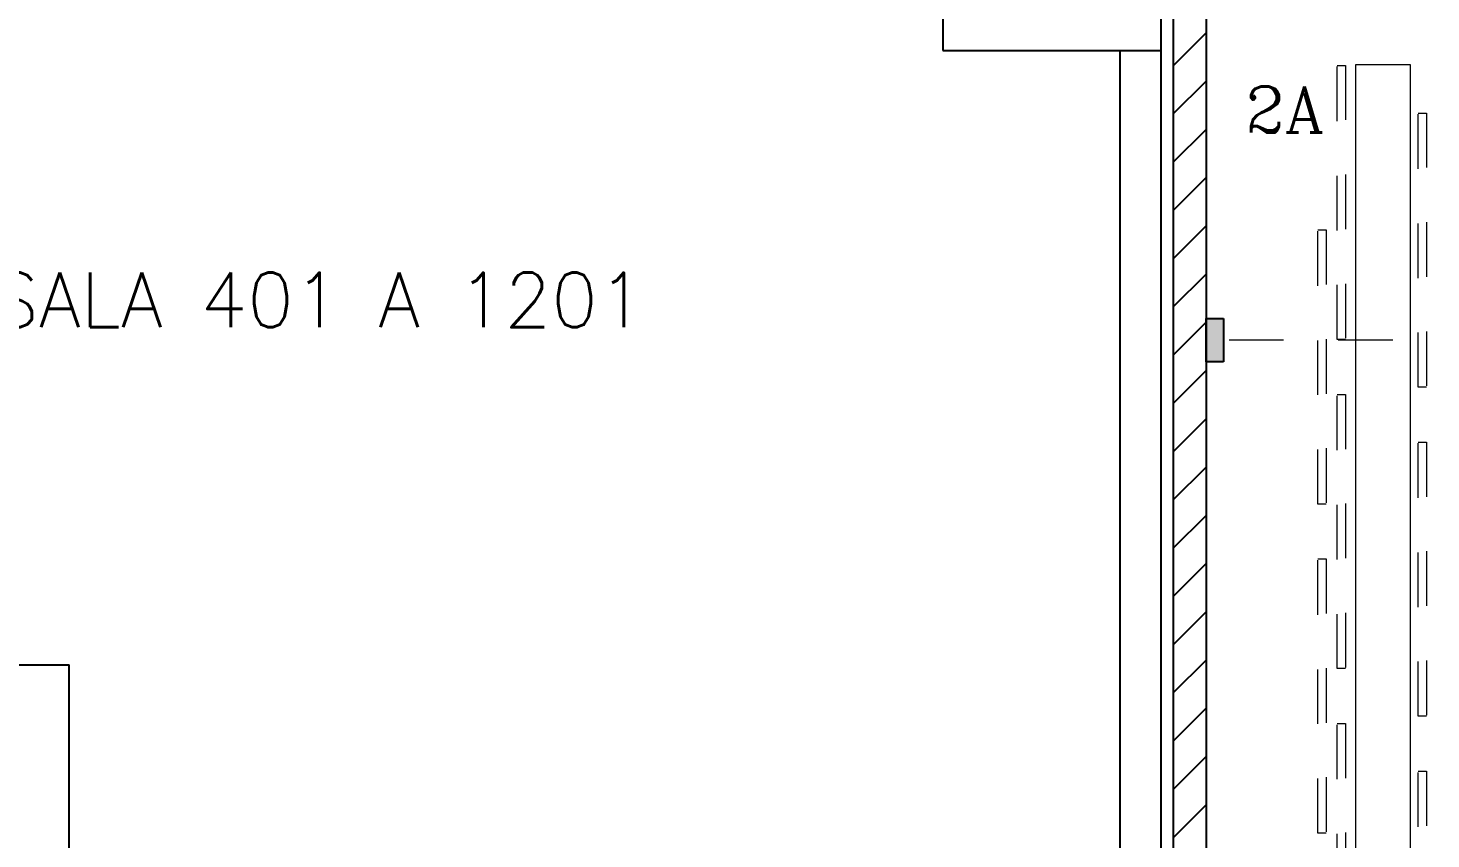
# Model space of a CAD drawing. Extents: x 544 to 914, y -40 to 56.
# Drawn here: x 577.456 to 580.026, y -1.393 to 0.092 of the extents above; entities that cross this region are included whole.
import ezdxf

# ---------------------------------------------------------------- set-up
doc = ezdxf.new("R2010")
doc.units = 0
doc.header["$LTSCALE"] = 0.5
doc.header["$MEASUREMENT"] = 0
for name, pattern in [('CONTINU', [0]), ('DASHDOT2', [0.5, 0.25, -0.125, 0, -0.125]), ('HIDDEN', [0.375, 0.25, -0.125])]:
    doc.linetypes.add(name, pattern=pattern)
for name, color, linetype in [('3', 1, 'CONTINUOUS'), ('A-01', 1, 'CONTINUOUS'), ('A-05', 5, 'CONTINUOUS'), ('ELE-ELETROCALHA', 250, 'CONTINUOUS'), ('ELETRODUTO', 5, 'CONTINUOUS'), ('TEXTO', 7, 'CONTINUOUS'), ('TUBULACAO', 5, 'CONTINUOUS'), ('Título', 3, 'CONTINUOUS')]:
    doc.layers.add(name, color=color, linetype=linetype)
doc.layers.add('Luminotécnico', color=142, linetype='CONTINUOUS', lineweight=0)
doc.styles.add('ROMANC', font='romanc.shx')
doc.styles.add('T20', font='simplex.shx', dxfattribs={"height": 0.1})

msp = doc.modelspace()

# ---------------------------------------------------------------- hatches: boundary and pattern name
at = {"layer": 'ELETRODUTO', "linetype": 'DASHDOT2', "ltscale": 0.06}
msp.add_hatch(color=256, dxfattribs=at).paths.add_polyline_path([(579.614, -0.5192), (579.6458, -0.5192), (579.6458, -0.4397), (579.614, -0.4397)])

# ---------------------------------------------------------------- linework, layer by layer
at = {"layer": '3', "color": 6}
msp.add_lwpolyline([(579.1314, 0.0511), (579.5314, 0.0511), (579.5314, 0.2511), (579.1314, 0.2511), (579.1314, 0.0511)], dxfattribs=at)
at = {"layer": 'A-01', "color": 9}
for p in [(576.1439, -1.0739), (577.5314, -1.8239)]:
    msp.add_line(p, (577.5314, -1.0739), dxfattribs=at)
at = {"layer": 'A-05', "color": 4}
for p, q in [((579.5314, -1.9239), (579.5314, 0.1761)), ((579.4564, -1.8239), (579.4564, 0.0511))]:
    msp.add_line(p, q, dxfattribs=at)
at = {"layer": 'ELE-ELETROCALHA', "ltscale": 0.06}
for p, q in [((579.5537, 0.1573), (579.5537, -4.1773)), ((579.6139, 0.1326), (579.6139, -4.2375)), ((579.5537, 0.0234), (579.6139, 0.0836)), ((579.5537, -0.065), (579.6139, -0.0048)), ((579.5537, -0.1534), (579.6139, -0.0932)), ((579.5537, -0.2418), (579.6139, -0.1816)), ((579.5537, -0.3302), (579.6139, -0.27)), ((579.5537, -0.4186), (579.6139, -0.3584)), ((579.5537, -0.5069), (579.6139, -0.4467)), ((579.5537, -0.5953), (579.6139, -0.5351)), ((579.5537, -0.6837), (579.6139, -0.6235)), ((579.5537, -0.7721), (579.6139, -0.7119)), ((579.5537, -0.8605), (579.6139, -0.8003)), ((579.5537, -0.9489), (579.6139, -0.8887)), ((579.5537, -1.0373), (579.6139, -0.9771)), ((579.5537, -1.1257), (579.6139, -1.0655)), ((579.5537, -1.214), (579.6139, -1.1538)), ((579.5537, -1.3024), (579.6139, -1.2422)), ((579.5537, -1.3908), (579.6139, -1.3306))]:
    msp.add_line(p, q, dxfattribs=at)
at = {"layer": 'ELETRODUTO', "linetype": 'DASHDOT2', "ltscale": 0.06}
msp.add_lwpolyline([(579.6458, -0.4397), (579.6458, -0.5192), (579.614, -0.5192), (579.614, -0.4397)], close=True, dxfattribs=at)
at = {"layer": 'Luminotécnico', "color": 3, "linetype": 'CONTINU', "ltscale": 0.05}
msp.add_lwpolyline([(576.7735, -4.7602), (576.7735, -4.8606), (579.8876, -4.8606), (579.8876, -6.8823), (579.9881, -6.8823), (579.9881, 0.025), (579.8876, 0.025), (579.8876, -4.7602)], close=True, dxfattribs=at)
at = {"layer": 'Luminotécnico', "color": 9, "linetype": 'HIDDEN', "ltscale": 0.05}
for points in [[(579.854, -0.4783), (579.854, 0.024), (579.8691, 0.024), (579.8691, -0.4783)], [(580.0024, -0.5656), (580.0024, -0.0633), (580.0174, -0.0633), (580.0174, -0.5656)], [(579.8186, -0.7797), (579.8186, -0.2774), (579.8336, -0.2774), (579.8336, -0.7797)], [(579.8186, -0.7797), (579.8186, -0.2774), (579.8336, -0.2774), (579.8336, -0.7797)], [(579.854, -1.0811), (579.854, -0.5788), (579.8691, -0.5788), (579.8691, -1.0811)], [(580.0024, -1.1683), (580.0024, -0.6661), (580.0174, -0.6661), (580.0174, -1.1683)], [(579.8186, -1.3824), (579.8186, -0.8802), (579.8336, -0.8802), (579.8336, -1.3824)], [(579.854, -1.6838), (579.854, -1.1815), (579.8691, -1.1815), (579.8691, -1.6838)], [(580.0024, -1.7711), (580.0024, -1.2688), (580.0174, -1.2688), (580.0174, -1.7711)], [(580.0024, -1.7711), (580.0024, -1.2688), (580.0174, -1.2688), (580.0174, -1.7711)]]:
    msp.add_lwpolyline(points, close=True, dxfattribs=at)
at = {"layer": 'Luminotécnico', "color": 3, "linetype": 'HIDDEN', "ltscale": 0.05}
msp.add_lwpolyline([(580.0024, -0.5656), (580.0024, -0.0633), (580.0174, -0.0633), (580.0174, -0.5656)], close=True, dxfattribs=at)
at = {"layer": 'TUBULACAO', "linetype": 'DASHDOT2', "lineweight": 0, "ltscale": 0.03}
msp.add_line((580.3559, -0.4794), (579.6139, -0.4794), dxfattribs=at)

# ---------------------------------------------------------------- texts
at = {"layer": 'TEXTO', "color": 250, "style": 'ROMANC'}
msp.add_text('2A', height=0.08429, rotation=359.9735, dxfattribs=at).set_placement((579.6855, -0.0992))
at = {"layer": 'Título', "color": 9, "style": 'T20'}
msp.add_text('SALA 401 A 1201', height=0.1, dxfattribs=at).set_placement((577.39, -0.4556))

doc.saveas('drawing.dxf')
